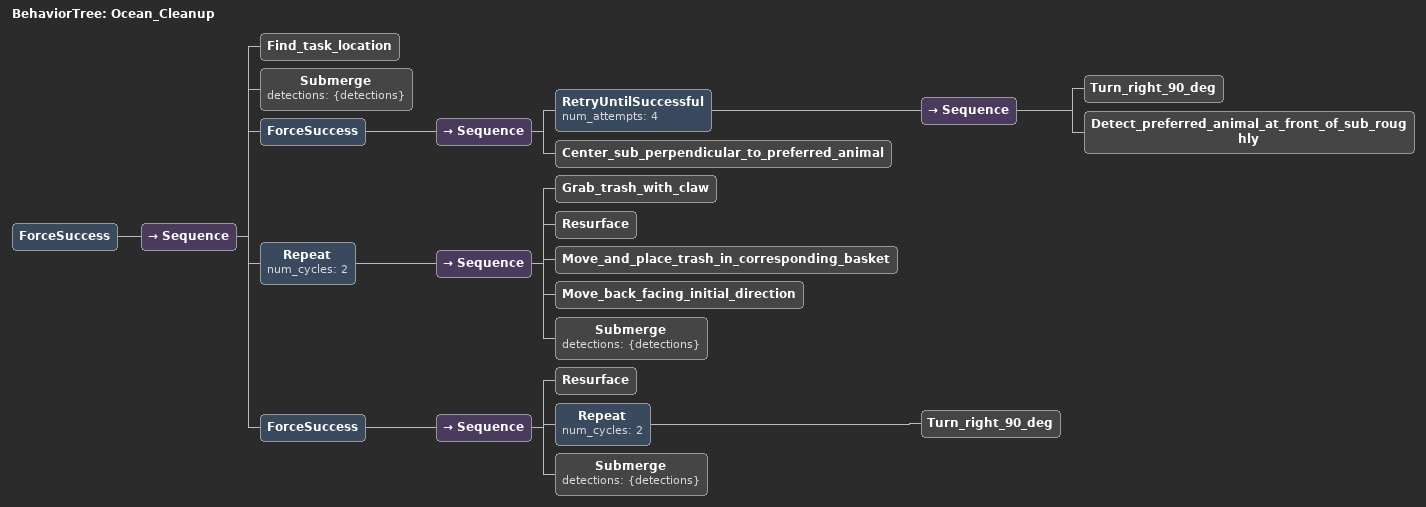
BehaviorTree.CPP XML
<?xml version="1.0" encoding="UTF-8"?>

<root BTCPP_format="4">
  <BehaviorTree ID="Ocean_Cleanup">
    <ForceSuccess>
      <Sequence>
        <Find_task_location/>
        <Submerge detections="{detections}"/>
        <ForceSuccess>
          <Sequence>
            <RetryUntilSuccessful num_attempts="4">
              <Sequence>
                <Turn_right_90_deg/>
                <Detect_preferred_animal_at_front_of_sub_roughly/>
              </Sequence>
            </RetryUntilSuccessful>
            <Center_sub_perpendicular_to_preferred_animal/>
          </Sequence>
        </ForceSuccess>
        <Repeat num_cycles="2">
          <Sequence>
            <Grab_trash_with_claw/>
            <Resurface/>
            <Move_and_place_trash_in_corresponding_basket/>
            <Move_back_facing_initial_direction/>
            <Submerge detections="{detections}"/>
          </Sequence>
        </Repeat>
        <ForceSuccess>
          <Sequence>
            <Resurface/>
            <Repeat num_cycles="2">
              <Turn_right_90_deg/>
            </Repeat>
            <Submerge detections="{detections}"/>
          </Sequence>
        </ForceSuccess>
      </Sequence>
    </ForceSuccess>
  </BehaviorTree>
</root>
